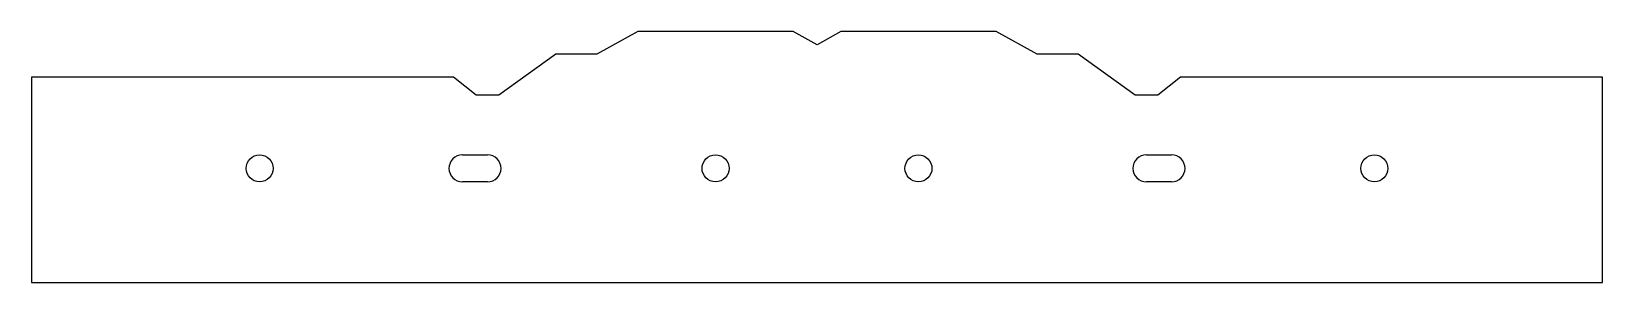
# Model space of a CAD drawing. Header units: millimetres. Extents: x -345 to 345, y -55 to 55.
import ezdxf

# ---------------------------------------------------------------- set-up
doc = ezdxf.new("R2010")
doc.units = ezdxf.units.MM
doc.layers.add('CUTOUTS', color=1, linetype='CONTINUOUS')
doc.layers.add('PERIMETER', color=5, linetype='CONTINUOUS')

msp = doc.modelspace()

# ---------------------------------------------------------------- linework, layer by layer
at = {"layer": 'CUTOUTS'}
for p, q in [((-155.5, 0.92), (-144.5, 0.92)), ((144.5, 0.92), (155.5, 0.92)), ((-144.5, -10.93), (-155.5, -10.93)), ((155.5, -10.93), (144.5, -10.93))]:
    msp.add_line(p, q, dxfattribs=at)
for centre, radius in [((-244.5, -5), 5.93), ((-44.5, -5), 5.93), ((44.5, -5), 5.92), ((244.5, -5), 5.93)]:
    msp.add_circle(centre, radius, dxfattribs=at)
for centre, radius, start, end in [((-155.5, -5), 5.93, 90, 270), ((-144.5, -5), 5.92, -90, 90), ((144.5, -5), 5.93, 90, 270), ((155.5, -5), 5.93, -90, 90)]:
    msp.add_arc(centre, radius, start, end, dxfattribs=at)
at = {"layer": 'PERIMETER'}
for p, q in [((-78.52, 55.07), (-96.52, 45.08)), ((-10.48, 55.07), (-78.52, 55.07)), ((0, 49.25), (-10.48, 55.07)), ((10.48, 55.07), (0, 49.25)), ((78.52, 55.07), (10.48, 55.07)), ((96.52, 45.08), (78.52, 55.07)), ((-114.52, 45.08), (-139.52, 27.08)), ((-96.52, 45.08), (-114.52, 45.08)), ((114.52, 45.08), (96.52, 45.08)), ((139.52, 27.08), (114.52, 45.08)), ((-159.47, 35.08), (-344.58, 35.08)), ((-344.58, 35.08), (-344.58, -55.08)), ((-149.47, 27.08), (-159.47, 35.08)), ((159.47, 35.08), (149.47, 27.08)), ((344.58, 35.08), (159.47, 35.08)), ((344.58, -55.08), (344.58, 35.08)), ((-139.52, 27.08), (-149.47, 27.08)), ((149.47, 27.08), (139.52, 27.08)), ((-344.58, -55.08), (344.58, -55.08))]:
    msp.add_line(p, q, dxfattribs=at)

doc.saveas('drawing.dxf')
